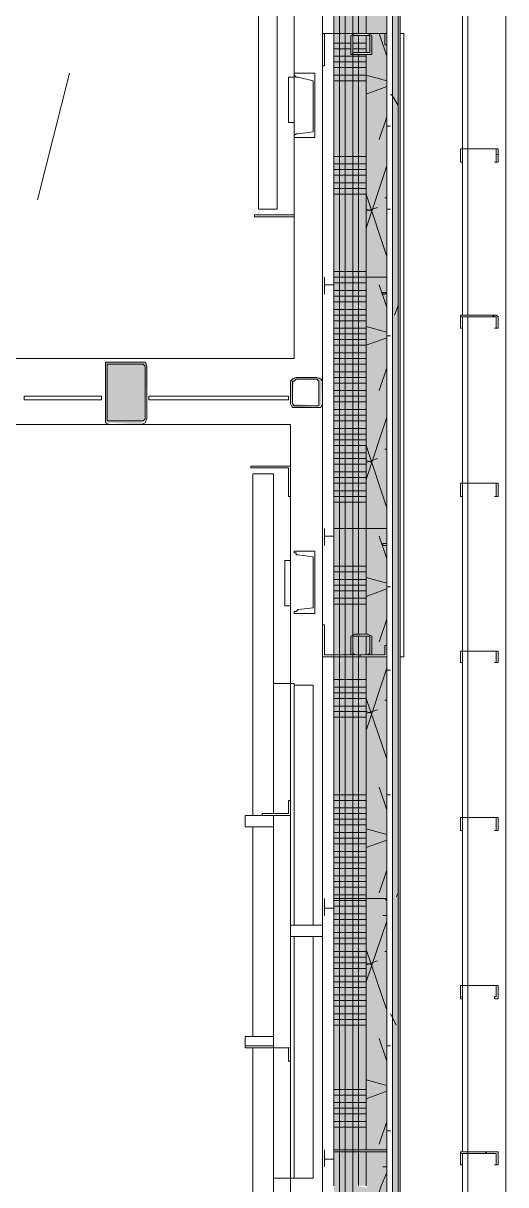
# Model space of a CAD drawing. Header units: metres. Extents: x -2 to 237, y -8 to 52.
# Drawn here: x 37.297 to 38.468, y 28.521 to 31.34 of the extents above; entities that cross this region are included whole.
import ezdxf

# ---------------------------------------------------------------- set-up
doc = ezdxf.new("R2010")
doc.units = ezdxf.units.M
doc.layers.add('PDF3_Geometry', color=7, linetype='Continuous', lineweight=0, true_color=0xaaaaaa)
doc.layers.add('PDF3_Solid Fills', color=7, linetype='Continuous', lineweight=0, true_color=0xffffff)

msp = doc.modelspace()

# ---------------------------------------------------------------- hatches: boundary and pattern name
at = {"layer": 'PDF3_Solid Fills', "lineweight": 0, "transparency": 33554559}
for points in [[(38.2027, 24.0224), (38.2118, 24.0132), (38.2118, 34.1837), (38.1935, 34.1837), (38.1935, 24.0086), (38.2073, 24.0132), (38.1981, 24.0224)], [(37.4968, 30.3703), (37.5059, 30.3703), (37.5828, 30.3658), (37.5839, 30.3658), (37.5839, 30.3703), (37.5931, 30.3749), (37.5977, 30.517), (37.4968, 30.517)], [(38.0239, 30.4757), (38.0193, 30.4803), (37.9505, 30.4803), (37.946, 30.4757), (37.946, 30.4162), (37.9505, 30.4208), (37.9551, 30.4757), (38.0147, 30.4757), (38.0147, 30.4116), (37.9551, 30.4162), (37.9505, 30.4162), (37.9505, 30.407), (38.0193, 30.4116)]]:
    msp.add_hatch(color=256, dxfattribs=at).paths.add_polyline_path(points)
h = msp.add_hatch(color=256, dxfattribs=at)
h.paths.add_polyline_path([(38.1293, 31.2687), (38.1339, 31.2687), (38.1293, 31.2641), (38.1293, 29.857), (38.1339, 29.857), (38.1293, 29.8524), (38.1293, 29.8066), (38.1797, 29.8066), (38.1797, 34.1516), (38.1293, 34.1516), (38.1293, 32.6575), (38.1339, 32.6575), (38.1293, 32.6529), (38.1293, 32.607), (38.1339, 32.607), (38.1293, 32.6025), (38.1293, 31.3145), (38.1339, 31.3145), (38.1293, 31.3099)])
h.paths.add_polyline_path([(38.1339, 27.0382), (38.1293, 27.0336), (38.1293, 26.9924), (38.1339, 26.9924), (38.1293, 26.9878), (38.1293, 25.6953), (38.1339, 25.6953), (38.1293, 25.6907), (38.1293, 24.0728), (38.1797, 24.0728), (38.1797, 29.802), (38.1293, 29.802), (38.1293, 28.5186), (38.1339, 28.5186), (38.1293, 28.514), (38.1293, 28.4682), (38.1339, 28.4682), (38.1293, 28.4636), (38.1293, 27.0382)])
h = msp.add_hatch(color=256, dxfattribs=at)
h.paths.add_polyline_path([(38.1293, 31.2687), (38.1339, 31.2687), (38.1293, 31.2641), (38.1293, 29.857), (38.1339, 29.857), (38.1293, 29.8524), (38.1293, 29.8066), (38.1797, 29.8066), (38.1797, 34.1516), (38.1293, 34.1516), (38.1293, 32.6575), (38.1339, 32.6575), (38.1293, 32.6529), (38.1293, 32.607), (38.1339, 32.607), (38.1293, 32.6025), (38.1293, 31.3145), (38.1339, 31.3145), (38.1293, 31.3099)])
h.paths.add_polyline_path([(38.1339, 27.0382), (38.1293, 27.0336), (38.1293, 26.9924), (38.1339, 26.9924), (38.1293, 26.9878), (38.1293, 25.6953), (38.1339, 25.6953), (38.1293, 25.6907), (38.1293, 24.0728), (38.1797, 24.0728), (38.1797, 29.802), (38.1293, 29.802), (38.1293, 28.5186), (38.1339, 28.5186), (38.1293, 28.514), (38.1293, 28.4682), (38.1339, 28.4682), (38.1293, 28.4636), (38.1293, 27.0382)])
h = msp.add_hatch(color=256, dxfattribs=at)
h.paths.add_polyline_path([(38.1293, 32.6575), (38.1293, 34.1012), (38.0514, 34.1012), (38.0514, 29.8066), (38.1293, 29.8066), (38.1293, 29.8524), (38.1018, 29.857), (38.1293, 29.857), (38.1293, 31.2641), (38.1018, 31.2687), (38.1293, 31.2687), (38.1293, 31.3099), (38.1018, 31.3145), (38.1293, 31.3145), (38.1293, 32.6025), (38.1018, 32.607), (38.1293, 32.607), (38.1293, 32.6529), (38.1018, 32.6575)])
h.paths.add_polyline_path([(38.1293, 29.802), (38.0514, 29.802), (38.0514, 24.1507), (38.1293, 24.1507), (38.1293, 25.6907), (38.0973, 25.6953), (38.1293, 25.6953), (38.1293, 26.9878), (38.1018, 26.9924), (38.1293, 26.9924), (38.1293, 27.0336), (38.1018, 27.0382), (38.1293, 27.0382), (38.1293, 28.4636), (38.1018, 28.4682), (38.1293, 28.4682), (38.1293, 28.514), (38.1018, 28.5186), (38.1293, 28.5186)])
h = msp.add_hatch(color=256, dxfattribs=at)
h.paths.add_polyline_path([(38.1293, 32.6575), (38.1293, 34.1012), (38.0514, 34.1012), (38.0514, 29.8066), (38.1293, 29.8066), (38.1293, 29.8524), (38.1018, 29.857), (38.1293, 29.857), (38.1293, 31.2641), (38.1018, 31.2687), (38.1293, 31.2687), (38.1293, 31.3099), (38.1018, 31.3145), (38.1293, 31.3145), (38.1293, 32.6025), (38.1018, 32.607), (38.1293, 32.607), (38.1293, 32.6529), (38.1018, 32.6575)])
h.paths.add_polyline_path([(38.1293, 29.802), (38.0514, 29.802), (38.0514, 24.1507), (38.1293, 24.1507), (38.1293, 25.6907), (38.0973, 25.6953), (38.1293, 25.6953), (38.1293, 26.9878), (38.1018, 26.9924), (38.1293, 26.9924), (38.1293, 27.0336), (38.1018, 27.0382), (38.1293, 27.0382), (38.1293, 28.4636), (38.1018, 28.4682), (38.1293, 28.4682), (38.1293, 28.514), (38.1018, 28.5186), (38.1293, 28.5186)])

# ---------------------------------------------------------------- linework, layer by layer
at = {"layer": 'PDF3_Geometry', "lineweight": 0}
for points in [[(33.6514, 24.0086), (38.1935, 24.0086), (38.1935, 24.0224), (38.1935, 24.1736), (38.1935, 34.1699), (38.1797, 34.1699), (38.0239, 34.1699), (35.008, 34.1699), (31.4009, 34.1699), (31.4009, 34.1516), (31.4009, 33.9362), (31.4009, 25.5348), (31.4009, 25.5211), (31.4009, 25.5074)], [(37.9185, 34.1837), (38.1614, 34.1837), (37.9185, 34.1837), (38.1614, 34.1837), (38.0239, 34.1837), (38.1935, 34.1837), (38.2073, 34.1837), (38.2118, 34.1837), (38.2073, 34.1837), (38.2073, 24.1736), (38.2073, 24.0086), (38.2073, 23.9948), (38.2073, 23.9902), (38.2118, 23.9902), (38.2118, 23.9948), (38.2118, 24.0086), (38.2073, 24.0086)], [(38.0973, 23.9902), (38.2118, 23.9902), (38.2118, 24.1736), (38.2118, 34.1837), (38.1889, 34.1837)], [(38.0285, 34.1516), (38.1293, 34.1516), (38.1797, 34.1516), (38.1797, 24.1736), (38.1797, 24.0728), (38.1797, 24.0224), (38.0285, 24.0224), (38.1935, 24.0224), (38.1935, 24.0086), (33.6514, 24.0086), (33.6514, 24.0224), (34.4121, 24.0224), (33.6514, 24.0224)], [(38.0514, 28.5186), (38.0514, 29.802), (38.0514, 31.3145), (38.0514, 32.6025), (38.0514, 34.1012), (38.1293, 34.1012), (38.1293, 33.5558), (38.1293, 32.9462), (38.1293, 32.6575), (38.1293, 32.9462), (38.1293, 33.5558), (38.1293, 34.1516), (38.1797, 34.1516), (38.1797, 24.0728)], [(38.0239, 24.7374), (38.0239, 33.3495), (38.0239, 33.3725), (35.7322, 33.3725), (35.7322, 33.3495), (37.9505, 33.3495)], [(38.0239, 33.3495), (38.0239, 24.7374), (35.7551, 24.7374)], [(38.0514, 28.5186), (38.0514, 29.802), (38.0514, 31.3145), (38.0514, 32.6025), (38.0514, 33.3725), (38.0285, 33.3725), (38.0514, 33.3725), (38.0514, 32.6025), (38.0514, 31.3145), (38.0514, 29.802), (38.0514, 28.5186)], [(38.3631, 25.7549), (38.3631, 25.4248), (38.4685, 25.4248), (38.4685, 32.882), (38.3631, 32.882), (38.3631, 32.662)], [(38.3631, 32.6575), (38.3631, 32.2541), (38.3631, 31.8461), (38.3631, 31.4429), (38.3631, 31.0349), (38.3631, 30.6316)], [(38.3768, 30.6316), (38.3768, 31.0349), (38.3768, 31.4429), (38.3768, 31.8461), (38.3768, 32.2541), (38.3768, 32.6575)], [(38.1293, 32.0112), (38.1293, 31.3145)], [(37.8681, 31.4153), (37.8681, 31.7179), (37.8681, 30.9203)], [(37.9139, 30.9203), (37.9139, 31.397), (37.9139, 31.7133), (37.9139, 30.8883), (37.8681, 30.8883), (37.8681, 31.7179), (37.8681, 31.4016)], [(38.1155, 31.3145), (38.1201, 31.3145)], [(38.1293, 31.3099), (38.1293, 31.2687)], [(38.2118, 31.3145), (38.2118, 29.802), (38.2118, 31.3145)], [(38.2118, 31.3145), (38.2118, 29.802), (38.2118, 31.3145)], [(38.2118, 31.3145), (38.2118, 29.802), (38.2118, 31.3145)], [(38.2118, 31.3145), (38.2118, 29.802), (38.2118, 31.3145)], [(38.1293, 31.2641), (38.1293, 30.7233), (38.1293, 30.1137), (38.1293, 29.857)], [(37.3318, 30.9112), (37.4097, 31.2183)], [(37.9551, 31.2091), (37.9551, 31.0991), (37.9551, 31.2091), (37.9505, 31.2091), (37.9414, 31.2091), (37.9414, 31.0991), (37.9505, 31.0991), (37.9551, 31.0991)], [(37.9551, 31.1862), (37.9551, 31.1907), (37.9551, 31.1862), (37.9551, 31.1587), (37.9551, 31.1541), (37.9551, 31.1587)], [(37.9551, 31.1403), (37.9551, 31.1083), (37.9551, 31.1037), (37.9551, 31.1083)], [(37.9551, 30.8928), (37.9551, 30.9295), (37.9551, 30.8928)], [(37.9551, 30.9295), (37.9551, 30.8928)], [(37.9551, 30.9295), (37.9551, 30.8928)], [(38.0285, 30.7187), (38.0285, 30.7233)], [(38.0285, 30.6866), (38.0285, 30.682), (38.0285, 30.6866)], [(38.3631, 30.627), (38.3631, 30.2237), (38.3631, 29.8157), (38.3631, 29.4124), (38.3631, 29.0045), (38.3631, 28.6012)], [(38.3768, 27.7899), (38.3768, 28.1932), (38.3768, 28.6012), (38.3768, 29.0045), (38.3768, 29.4124), (38.3768, 29.8157), (38.3768, 30.2237), (38.3768, 30.627)], [(37.3181, 30.4345), (37.2997, 30.4345), (37.3181, 30.4345)], [(37.4877, 30.4345), (37.4693, 30.4345), (37.4877, 30.4345)], [(37.6205, 30.4345), (37.6022, 30.4345), (37.6205, 30.4345)], [(37.9414, 30.4345), (37.9185, 30.4345), (37.9414, 30.4345)], [(37.8543, 29.7332), (37.8543, 29.417), (37.8543, 30.2466), (37.9047, 30.2466), (37.9047, 29.4216), (37.9047, 29.7378), (37.9551, 29.7378), (37.9551, 29.1512)], [(37.8543, 30.2099), (37.8543, 29.417), (37.8543, 29.7195)], [(37.9551, 29.6874), (37.9551, 29.7378), (37.9047, 29.7378), (37.9047, 30.2099)], [(38.0285, 30.0953), (38.0285, 30.0999)], [(38.0285, 30.077), (38.0285, 30.0724), (38.0285, 30.077)], [(38.0285, 30.077), (38.0285, 30.0724), (38.0285, 30.077)], [(37.946, 30.0358), (37.946, 29.9257), (37.946, 30.0358), (37.9414, 30.0358), (37.9322, 30.0358), (37.9322, 29.9257), (37.9414, 29.9257), (37.946, 29.9257)], [(37.946, 30.0266), (37.946, 30.0312), (37.946, 30.0266), (37.946, 29.9945), (37.946, 29.9899), (37.946, 29.9945)], [(37.946, 29.9762), (37.946, 29.9808), (37.946, 29.9762), (37.946, 29.9441), (37.946, 29.9395), (37.946, 29.9441)], [(38.1293, 29.8524), (38.1293, 29.8066)], [(38.1155, 29.802), (38.1155, 29.8066)], [(38.1293, 29.802), (38.1293, 29.2153), (38.1293, 28.6058)], [(37.9551, 29.7332), (38.001, 29.7332), (38.001, 29.1512)], [(37.9047, 29.417), (37.8359, 29.417), (37.9047, 29.417)], [(37.9047, 28.0603), (37.9047, 28.537), (37.9047, 28.8532), (37.9047, 29.417), (37.9047, 28.8532), (37.9047, 28.0282), (37.8543, 28.0282), (37.8543, 28.8532), (37.8543, 28.5416)], [(37.8543, 29.3895), (37.8543, 28.8808)], [(37.8543, 28.8808), (37.8543, 29.3895)], [(38.0285, 29.2108), (38.0285, 29.2153), (38.0285, 29.2108)], [(37.946, 29.1512), (37.946, 29.1466), (37.946, 29.142), (37.946, 29.1374), (37.946, 29.1328), (37.946, 29.1282), (37.946, 29.1236), (38.0239, 29.1236)], [(38.0239, 29.1512), (37.946, 29.1512), (37.946, 29.1466), (37.946, 29.142), (37.946, 29.1374), (37.946, 29.1328), (37.946, 29.1282), (37.946, 29.1236)], [(37.8543, 29.1374), (37.8543, 29.1282)], [(37.9551, 29.1236), (37.9551, 28.537), (37.9047, 28.537), (37.9551, 28.537), (37.9551, 28.5874)], [(38.001, 29.1236), (38.001, 28.537), (37.9551, 28.537)], [(37.8543, 28.5553), (37.8543, 28.8532), (37.8543, 28.0603)], [(38.0285, 28.6012), (38.0285, 28.6058), (38.0285, 28.6012)], [(38.1293, 28.6012), (38.1293, 28.5186)], [(38.3631, 28.5966), (38.3631, 28.1932), (38.3631, 27.7899)]]:
    msp.add_lwpolyline(points, dxfattribs=at)
for points in [[(38.1935, 24.0224), (38.1935, 34.1699), (38.1797, 34.1699), (38.1797, 34.1516), (38.1797, 24.0224)], [(38.1935, 34.1837), (38.1935, 24.0086), (38.2073, 24.0086), (38.2073, 34.1837)], [(38.2118, 34.1837), (38.2073, 34.1837), (38.2073, 23.9948), (38.2118, 23.9948)], [(37.9551, 33.2257), (37.9551, 30.5262), (35.7643, 30.5262), (35.7643, 33.2257), (37.9551, 33.2257), (37.9551, 30.5262), (35.7643, 30.5262), (35.7643, 33.2257)], [(38.1293, 32.0112), (38.1293, 31.3145)], [(38.1797, 31.287), (38.1751, 31.287), (38.1751, 31.3145), (38.0285, 31.3145), (38.0285, 31.2366), (38.0239, 31.2366), (38.0239, 31.3145), (38.1797, 31.3145)], [(38.1431, 31.2687), (38.1431, 31.3053), (38.1431, 31.3099), (38.1339, 31.3145), (38.1018, 31.3145), (38.0927, 31.3099), (38.0927, 31.3053), (38.0927, 31.2687), (38.0927, 31.2641), (38.1018, 31.2641), (38.1339, 31.2641), (38.1431, 31.2641)], [(38.1385, 31.2687), (38.1339, 31.2687), (38.1018, 31.2687), (38.0973, 31.2687), (38.0973, 31.3053), (38.0973, 31.3099), (38.1018, 31.3099), (38.1339, 31.3099), (38.1385, 31.3099), (38.1385, 31.3053)], [(38.1293, 31.3099), (38.1293, 31.2687)], [(38.2118, 31.3145), (38.2164, 31.3145), (38.221, 31.3145), (38.2164, 31.3145)], [(38.2118, 31.3145), (38.2164, 31.3145), (38.221, 31.3145), (38.2164, 31.3145)], [(38.221, 31.3145), (38.221, 29.802)], [(38.221, 31.3145), (38.221, 29.802)], [(38.1293, 31.2641), (38.1293, 30.7233), (38.1293, 30.1137), (38.1293, 29.857), (38.1293, 30.1137), (38.1293, 30.7233)], [(37.9551, 31.0624), (37.9551, 31.067), (37.9597, 31.0716), (37.9643, 31.0716), (38.001, 31.0762), (38.001, 31.1999), (37.9643, 31.2091), (37.9597, 31.2091), (37.9551, 31.2137), (37.9551, 31.2183), (38.0055, 31.2183), (38.0055, 31.0624)], [(38.4501, 31.0028), (38.4501, 31.0349), (38.4455, 31.0349), (38.3585, 31.0349), (38.3585, 31.0028), (38.3631, 31.0028), (38.3585, 31.0028), (38.3585, 31.0349), (38.4455, 31.0349), (38.4455, 31.0028), (38.441, 31.0028)], [(37.8589, 30.8699), (37.9551, 30.8699), (37.9551, 30.9433), (37.9551, 30.8745), (37.8589, 30.8745)], [(37.9551, 30.9295), (37.9551, 30.8928)], [(37.9551, 30.8928), (37.9551, 30.9295)], [(38.0514, 30.705), (38.0285, 30.705), (38.0285, 30.7233), (38.0285, 30.6866), (38.0285, 30.6912), (38.0285, 30.6866), (38.0285, 30.7233), (38.0285, 30.705), (38.0514, 30.705), (38.0514, 30.7233), (38.1751, 30.7233), (38.1797, 30.7233), (38.1797, 30.6866), (38.1751, 30.682), (38.1705, 30.682), (38.1705, 30.6866), (38.1751, 30.6866), (38.1797, 30.6866), (38.1797, 30.7233), (38.1751, 30.7233), (38.0514, 30.7233), (38.0514, 30.682)], [(38.4501, 30.5995), (38.4501, 30.627), (38.4455, 30.6316), (38.3585, 30.6316), (38.3585, 30.627), (38.3585, 30.5995), (38.3631, 30.5995), (38.3585, 30.5995), (38.3585, 30.627), (38.4455, 30.627), (38.4455, 30.5995), (38.441, 30.5995)], [(37.4968, 30.3795), (37.4968, 30.3703), (37.5059, 30.3657), (37.5839, 30.3657), (37.5931, 30.3703), (37.5977, 30.3795), (37.5977, 30.5078), (37.5931, 30.517), (37.5839, 30.517), (37.5059, 30.517), (37.4968, 30.517), (37.4968, 30.5078)], [(37.5839, 30.3749), (37.5059, 30.3749), (37.5014, 30.3749), (37.5014, 30.3795), (37.5014, 30.5078), (37.5014, 30.5124), (37.5059, 30.5124), (37.5839, 30.5124), (37.5885, 30.5124), (37.5931, 30.5078), (37.5931, 30.3795), (37.5885, 30.3749)], [(38.0239, 30.4711), (38.0193, 30.4757), (38.0101, 30.4803), (37.9597, 30.4803), (37.9505, 30.4757), (37.946, 30.4711), (37.946, 30.4162), (37.9505, 30.407), (37.9597, 30.407), (38.0101, 30.407), (38.0193, 30.407), (38.0239, 30.4162)], [(37.9597, 30.4757), (38.0101, 30.4757), (38.0147, 30.4711), (38.0147, 30.4162), (38.0147, 30.4116), (38.0101, 30.4116), (37.9597, 30.4116), (37.9551, 30.4116), (37.9505, 30.4162), (37.9505, 30.4711), (37.9551, 30.4711)], [(37.2997, 30.4254), (37.4877, 30.4254), (37.4877, 30.4345), (37.2997, 30.4345)], [(37.6022, 30.4254), (37.9414, 30.4254), (37.9414, 30.4345), (37.6022, 30.4345)], [(37.946, 30.3657), (37.946, 27.6662), (35.7551, 27.6662), (35.7551, 30.3657), (37.946, 30.3657), (37.946, 27.6662), (35.7551, 27.6662), (35.7551, 30.3657)], [(37.8497, 30.2649), (37.8497, 30.2604), (37.9414, 30.2604), (37.9414, 30.1916), (37.946, 30.1916), (37.946, 30.2649)], [(37.9414, 30.242), (37.9414, 30.2007)], [(37.9414, 30.242), (37.9414, 30.2007)], [(37.946, 30.2007), (37.946, 30.242)], [(37.946, 30.2007), (37.946, 30.242)], [(38.4501, 30.1916), (38.4501, 30.2237), (38.4455, 30.2237), (38.3585, 30.2237), (38.3585, 30.1916), (38.3631, 30.1916), (38.3585, 30.1916), (38.3585, 30.2237), (38.4455, 30.2237), (38.4455, 30.1916), (38.441, 30.1916)], [(38.0514, 30.0953), (38.0285, 30.0953), (38.0285, 30.1137), (38.0285, 30.077), (38.0285, 30.0816), (38.0285, 30.077), (38.0285, 30.1137), (38.0285, 30.0953), (38.0514, 30.0953), (38.0514, 30.1137), (38.1751, 30.1137), (38.1797, 30.1137), (38.1797, 30.077), (38.1797, 30.0724), (38.1751, 30.0724), (38.1705, 30.0724), (38.1705, 30.077), (38.1751, 30.077), (38.1797, 30.077), (38.1797, 30.1137), (38.1751, 30.1137), (38.0514, 30.1137), (38.0514, 30.0724)], [(37.9551, 29.9074), (37.9551, 29.912), (37.9597, 29.912), (37.9643, 29.9166), (38.001, 29.9211), (38.001, 30.0449), (37.9643, 30.0495), (37.9597, 30.0495), (37.9597, 30.0541), (37.9551, 30.0541), (37.9551, 30.0587), (38.0055, 30.0587), (38.0055, 29.9074)], [(38.1797, 29.802), (38.1797, 29.8295), (38.1751, 29.8295), (38.1751, 29.8066), (38.0285, 29.8066), (38.0285, 29.88), (38.0239, 29.88), (38.0239, 29.802)], [(38.1431, 29.8112), (38.1431, 29.8066), (38.1339, 29.8066), (38.1018, 29.8066), (38.0927, 29.8066), (38.0927, 29.8112), (38.0927, 29.8478), (38.0927, 29.8524), (38.1018, 29.857), (38.1339, 29.857), (38.1431, 29.8524), (38.1431, 29.8478)], [(38.1339, 29.8524), (38.1018, 29.8524), (38.0973, 29.8524), (38.0973, 29.8478), (38.0973, 29.8112), (38.1018, 29.8066), (38.1339, 29.8066), (38.1385, 29.8112), (38.1385, 29.8478), (38.1385, 29.8524)], [(38.1293, 29.8524), (38.1293, 29.8066)], [(38.1293, 29.802), (38.1293, 29.2153), (38.1293, 28.6058), (38.1293, 29.2153)], [(38.2118, 29.802), (38.2164, 29.802), (38.221, 29.802), (38.2164, 29.802)], [(38.2118, 29.802), (38.2164, 29.802), (38.221, 29.802), (38.2164, 29.802)], [(38.4501, 29.7882), (38.4501, 29.8157), (38.4455, 29.8157), (38.3585, 29.8157), (38.3585, 29.7882), (38.3631, 29.7882), (38.3585, 29.7882), (38.3585, 29.8157), (38.4455, 29.8157), (38.4455, 29.7882), (38.441, 29.7882)], [(37.8543, 29.7195), (37.8543, 29.417)], [(37.8772, 29.417), (37.946, 29.417), (37.946, 29.4536), (37.9414, 29.4536), (37.9414, 29.4216), (37.8772, 29.4216)], [(37.9047, 29.3895), (37.8359, 29.3895), (37.8359, 29.417), (37.9047, 29.417)], [(38.4501, 29.3803), (38.4501, 29.4078), (38.4501, 29.4124), (38.4455, 29.4124), (38.3585, 29.4124), (38.3585, 29.4078), (38.3585, 29.3803), (38.3631, 29.3803), (38.3585, 29.3803), (38.3585, 29.4078), (38.3585, 29.4124), (38.4455, 29.4124), (38.4455, 29.4078), (38.4455, 29.3803), (38.441, 29.3803)], [(37.8543, 29.3895), (37.8543, 29.1374)], [(37.8543, 29.3895), (37.8543, 28.8808), (37.8543, 29.1374), (37.8543, 28.8808), (37.8543, 29.1374)], [(38.0514, 29.1924), (38.0285, 29.1924), (38.0285, 29.2108), (38.0285, 29.1741), (38.0285, 29.1786), (38.0285, 29.1741), (38.0285, 29.2108), (38.0285, 29.197), (38.0285, 29.1924), (38.0514, 29.1924), (38.0514, 29.2108), (38.0514, 29.2153), (38.1751, 29.2153), (38.1797, 29.2153), (38.1797, 29.2108), (38.1797, 29.1741), (38.1751, 29.1741), (38.1705, 29.1741), (38.1751, 29.1741), (38.1797, 29.1741), (38.1797, 29.2108), (38.1751, 29.2153), (38.0514, 29.2153), (38.0514, 29.2108), (38.0514, 29.1741)], [(38.4501, 28.9724), (38.4501, 29.0045), (38.4455, 29.0045), (38.3585, 29.0045), (38.3585, 28.9724), (38.3631, 28.9724), (38.3631, 28.977), (38.3585, 28.977), (38.3585, 29.0045), (38.4455, 29.0045), (38.4455, 28.977), (38.441, 28.977), (38.441, 28.9724)], [(37.8359, 28.8808), (37.9047, 28.8808), (37.9047, 28.8578), (37.9047, 28.8532), (37.8359, 28.8532), (37.8359, 28.8578)], [(37.8359, 28.8578), (37.9047, 28.8578)], [(37.8543, 28.8532), (37.8543, 28.5553)], [(37.8772, 28.8532), (37.9414, 28.8532), (37.9414, 28.8211), (37.946, 28.8211), (37.946, 28.8532)], [(38.0514, 28.5828), (38.0285, 28.5828), (38.0285, 28.6012), (38.0285, 28.5645), (38.0285, 28.569), (38.0285, 28.5645), (38.0285, 28.6012), (38.0285, 28.5828), (38.0514, 28.5828), (38.0514, 28.6012), (38.0514, 28.6058), (38.1751, 28.6058), (38.1797, 28.6058), (38.1797, 28.6012), (38.1797, 28.5645), (38.1751, 28.5645), (38.1705, 28.5645), (38.1751, 28.5645), (38.1797, 28.5645), (38.1797, 28.6012), (38.1751, 28.6012), (38.0514, 28.6012), (38.0514, 28.5645)], [(38.1293, 28.6012), (38.1293, 28.5186)], [(38.4501, 28.569), (38.4501, 28.5966), (38.4501, 28.6012), (38.4455, 28.6012), (38.3585, 28.6012), (38.3585, 28.5966), (38.3585, 28.569), (38.3631, 28.569), (38.3585, 28.569), (38.3585, 28.5966), (38.4455, 28.5966), (38.4455, 28.569), (38.441, 28.569)]]:
    msp.add_lwpolyline(points, close=True, dxfattribs=at)
at = {"layer": 'PDF3_Geometry', "color": 254, "lineweight": 0, "true_color": 0xeaeaea}
for points in [[(38.0651, 24.0728), (38.0651, 24.1506), (38.0651, 24.4898), (38.0651, 25.0994), (38.0651, 25.6953), (38.0651, 25.787), (38.0651, 26.3966), (38.0651, 26.9878), (38.0651, 27.3178), (38.0651, 27.9274), (38.0651, 28.5186), (38.0651, 28.6058), (38.0651, 29.2153), (38.0651, 29.802), (38.0651, 30.1137), (38.0651, 30.7233), (38.0651, 31.3145), (38.0651, 32.0157), (38.0651, 32.6025), (38.0651, 32.9462), (38.0651, 33.5558)], [(38.0789, 24.0728), (38.0789, 24.1506), (38.0789, 24.4898), (38.0789, 25.0994), (38.0789, 25.6953), (38.0789, 25.787), (38.0789, 26.3966), (38.0789, 26.9878), (38.0789, 27.3178), (38.0789, 27.9274), (38.0789, 28.5186), (38.0789, 28.6058), (38.0789, 29.2153), (38.0789, 29.802), (38.0789, 30.1137), (38.0789, 30.7233), (38.0789, 31.3145), (38.0789, 32.0157), (38.0789, 32.6025), (38.0789, 32.9462), (38.0789, 33.5558)], [(38.0973, 24.0728), (38.0973, 24.1506), (38.0973, 24.4898), (38.0973, 25.0994), (38.0973, 25.787), (38.0973, 26.3966), (38.0973, 27.3178), (38.0973, 27.9274), (38.0973, 28.6058), (38.0973, 29.2153), (38.0973, 30.1137), (38.0973, 30.7233), (38.0973, 32.0157), (38.0973, 32.9462), (38.0973, 33.5558)], [(38.1109, 31.3145), (38.1109, 32.6025)], [(38.0927, 31.2916), (38.0514, 31.2916)], [(38.1293, 31.2916), (38.0973, 31.2916)], [(38.1109, 31.2687), (38.1109, 31.3099)], [(38.0927, 31.2778), (38.0514, 31.2778)], [(38.1293, 31.2778), (38.0973, 31.2778)], [(38.1109, 29.857), (38.1109, 31.2641)], [(38.1293, 31.2595), (38.0514, 31.2595)], [(38.1293, 31.2458), (38.0514, 31.2458)], [(38.1293, 31.232), (38.0514, 31.232)], [(38.1293, 31.2137), (38.0514, 31.2137)], [(38.1293, 31.1999), (38.0514, 31.1999)], [(38.1293, 31.0166), (38.0514, 31.0166)], [(38.1293, 30.9983), (38.0514, 30.9983)], [(38.1293, 30.9845), (38.0514, 30.9845)], [(38.1293, 30.9708), (38.0514, 30.9708)], [(38.1293, 30.9524), (38.0514, 30.9524)], [(38.1293, 30.9387), (38.0514, 30.9387)], [(38.1293, 30.9249), (38.0514, 30.9249)], [(38.1293, 30.737), (38.0514, 30.737)], [(38.1293, 30.7233), (38.0514, 30.7233)], [(38.1293, 30.7095), (38.0514, 30.7095)], [(38.1293, 30.6912), (38.0514, 30.6912)], [(38.1293, 30.6774), (38.0514, 30.6774)], [(38.1293, 30.6637), (38.0514, 30.6637)], [(38.1293, 30.6453), (38.0514, 30.6453)], [(38.1293, 30.6316), (38.0514, 30.6316)], [(38.1293, 30.6178), (38.0514, 30.6178)], [(38.1293, 30.5995), (38.0514, 30.5995)], [(38.1293, 30.5858), (38.0514, 30.5858)], [(38.1293, 30.572), (38.0514, 30.572)], [(38.1293, 30.5583), (38.0514, 30.5583)], [(38.1293, 30.5399), (38.0514, 30.5399)], [(38.1293, 30.5262), (38.0514, 30.5262)], [(38.1293, 30.5124), (38.0514, 30.5124)], [(38.1293, 30.4941), (38.0514, 30.4941)], [(38.1293, 30.4803), (38.0514, 30.4803)], [(38.1293, 30.4666), (38.0514, 30.4666)], [(38.1293, 30.4345), (38.0514, 30.4345)], [(38.1293, 30.4208), (38.0514, 30.4208)], [(38.1293, 30.4024), (38.0514, 30.4024)], [(38.1293, 30.3887), (38.0514, 30.3887)], [(38.1293, 30.3749), (38.0514, 30.3749)], [(38.1293, 30.3566), (38.0514, 30.3566)], [(38.1293, 30.3428), (38.0514, 30.3428)], [(38.1293, 30.3291), (38.0514, 30.3291)], [(38.1293, 30.3153), (38.0514, 30.3153)], [(38.1293, 30.297), (38.0514, 30.297)], [(38.1293, 30.2832), (38.0514, 30.2832)], [(38.1293, 30.2695), (38.0514, 30.2695)], [(38.1293, 30.2512), (38.0514, 30.2512)], [(38.1293, 30.2374), (38.0514, 30.2374)], [(38.1293, 30.2237), (38.0514, 30.2237)], [(38.1293, 30.2053), (38.0514, 30.2053)], [(38.1293, 30.1916), (38.0514, 30.1916)], [(38.1293, 30.1778), (38.0514, 30.1778)], [(38.1293, 30.022), (38.0514, 30.022)], [(38.1293, 30.0082), (38.0514, 30.0082)], [(38.1293, 29.9899), (38.0514, 29.9899)], [(38.1293, 29.9762), (38.0514, 29.9762)], [(38.1293, 29.9624), (38.0514, 29.9624)], [(38.1293, 29.9441), (38.0514, 29.9441)], [(38.1293, 29.9303), (38.0514, 29.9303)], [(38.1109, 28.5186), (38.1109, 29.8066), (38.1109, 29.8524)], [(38.1293, 29.747), (38.0514, 29.747)], [(38.1293, 29.7287), (38.0514, 29.7287)], [(38.1293, 29.7149), (38.0514, 29.7149)], [(38.1293, 29.7012), (38.0514, 29.7012)], [(38.1293, 29.6828), (38.0514, 29.6828)], [(38.1293, 29.6691), (38.0514, 29.6691)], [(38.1293, 29.6553), (38.0514, 29.6553)], [(38.1293, 29.4674), (38.0514, 29.4674)], [(38.1293, 29.4536), (38.0514, 29.4536)], [(38.1293, 29.4354), (38.0514, 29.4354)], [(38.1293, 29.4216), (38.0514, 29.4216)], [(38.1293, 29.4078), (38.0514, 29.4078)], [(38.1293, 29.3941), (38.0514, 29.3941)], [(38.1293, 29.3757), (38.0514, 29.3757)], [(38.1293, 29.362), (38.0514, 29.362)], [(38.1293, 29.3482), (38.0514, 29.3482)], [(38.1293, 29.3299), (38.0514, 29.3299)], [(38.1293, 29.3162), (38.0514, 29.3162)], [(38.1293, 29.3024), (38.0514, 29.3024)], [(38.1293, 29.2886), (38.0514, 29.2886)], [(38.1293, 29.2703), (38.0514, 29.2703)], [(38.1293, 29.2566), (38.0514, 29.2566)], [(38.1293, 29.2428), (38.0514, 29.2428)], [(38.1293, 29.2245), (38.0514, 29.2245)], [(38.1293, 29.2108), (38.0514, 29.2108)], [(38.1293, 29.197), (38.0514, 29.197)], [(38.1293, 29.1649), (38.0514, 29.1649)], [(38.1293, 29.1512), (38.0514, 29.1512)], [(38.1293, 29.1328), (38.0514, 29.1328)], [(38.1293, 29.1191), (38.0514, 29.1191)], [(38.1293, 29.1053), (38.0514, 29.1053)], [(38.1293, 29.087), (38.0514, 29.087)], [(38.1293, 29.0732), (38.0514, 29.0732)], [(38.1293, 29.0595), (38.0514, 29.0595)], [(38.1293, 29.0458), (38.0514, 29.0458)], [(38.1293, 29.0274), (38.0514, 29.0274)], [(38.1293, 29.0136), (38.0514, 29.0136)], [(38.1293, 28.9999), (38.0514, 28.9999)], [(38.1293, 28.9816), (38.0514, 28.9816)], [(38.1293, 28.9678), (38.0514, 28.9678)], [(38.1293, 28.9541), (38.0514, 28.9541)], [(38.1293, 28.9358), (38.0514, 28.9358)], [(38.1293, 28.922), (38.0514, 28.922)], [(38.1293, 28.9082), (38.0514, 28.9082)], [(38.1293, 28.7524), (38.0514, 28.7524)], [(38.1293, 28.7386), (38.0514, 28.7386)], [(38.1293, 28.7203), (38.0514, 28.7203)], [(38.1293, 28.7066), (38.0514, 28.7066)], [(38.1293, 28.6928), (38.0514, 28.6928)], [(38.1293, 28.6745), (38.0514, 28.6745)], [(38.1293, 28.6608), (38.0514, 28.6608)]]:
    msp.add_lwpolyline(points, dxfattribs=at)
at = {"layer": 'PDF3_Geometry', "color": 254, "lineweight": 0, "true_color": 0xdddddd}
for points in [[(38.1293, 31.3328), (38.1293, 31.3283)], [(38.1614, 31.3145), (38.1797, 31.2595)], [(38.1293, 31.2137), (38.1797, 31.1999)], [(38.1797, 31.1862), (38.1293, 31.1678)], [(38.1797, 31.1128), (38.1614, 31.0578)], [(38.1293, 31.0441), (38.1293, 31.0395)], [(38.1797, 30.9937), (38.1293, 30.8424)], [(38.1293, 30.9249), (38.1797, 30.7737)], [(38.1751, 30.9157), (38.1797, 30.9157)], [(38.1568, 30.8928), (38.1293, 30.8837)], [(38.1293, 30.8883), (38.1431, 30.8837)], [(38.1293, 30.7233), (38.1293, 30.7187)], [(38.1614, 30.705), (38.1797, 30.6499)], [(38.1293, 30.6041), (38.1797, 30.5903)], [(38.1797, 30.5766), (38.1293, 30.5583)], [(38.1797, 30.5033), (38.1614, 30.4482)], [(38.1293, 30.4345), (38.1293, 30.43)], [(38.1797, 30.3841), (38.1293, 30.2328)], [(38.1293, 30.3153), (38.1797, 30.1641)], [(38.1751, 30.3062), (38.1797, 30.3062)], [(38.1568, 30.2832), (38.1293, 30.2741)], [(38.1293, 30.2787), (38.1431, 30.2741)], [(38.1293, 30.1137), (38.1293, 30.1091)], [(38.1614, 30.0953), (38.1797, 30.0403)], [(38.1293, 29.9945), (38.1797, 29.9808)], [(38.1797, 29.967), (38.1293, 29.9487)], [(38.1797, 29.8937), (38.1614, 29.8387)], [(38.1293, 29.8249), (38.1293, 29.8203)], [(38.1797, 29.7745), (38.1293, 29.6232)], [(38.1293, 29.7012), (38.1797, 29.5545)], [(38.1751, 29.6966), (38.1797, 29.6966)], [(38.1568, 29.6737), (38.1293, 29.6645)], [(38.1293, 29.6691), (38.1431, 29.6645)], [(38.1293, 29.5041), (38.1293, 29.4995)], [(38.1614, 29.4858), (38.1797, 29.4308)], [(38.1293, 29.3849), (38.1797, 29.3711)], [(38.1797, 29.3574), (38.1293, 29.3391)], [(38.1797, 29.2841), (38.1614, 29.2291)], [(38.1797, 29.1604), (38.1293, 29.0136)], [(38.1293, 29.0916), (38.1797, 28.9449)], [(38.1568, 29.0641), (38.1293, 29.0549)], [(38.1751, 29.087), (38.1797, 29.087)], [(38.1293, 29.0595), (38.1431, 29.0549)], [(38.1293, 28.8945), (38.1293, 28.8899)], [(38.1614, 28.8762), (38.1797, 28.8211)], [(38.1293, 28.7754), (38.1797, 28.7616)], [(38.1797, 28.7478), (38.1293, 28.7295)], [(38.1797, 28.6745), (38.1614, 28.6195)], [(38.1797, 28.5507), (38.1659, 28.5186), (38.1293, 28.404), (38.1659, 28.5186)]]:
    msp.add_lwpolyline(points, close=True, dxfattribs=at)
at = {"layer": 'PDF3_Geometry', "color": 254, "lineweight": 0, "true_color": 0xeaeaea}
for points in [[(38.1935, 31.1633), (38.2073, 31.1403), (38.1935, 31.1633), (38.1889, 31.1678)], [(38.1889, 31.0899), (38.1797, 31.0899)], [(38.1889, 30.8883), (38.1797, 30.8883)], [(38.1981, 30.6316), (38.2073, 30.6545)], [(38.1889, 30.5812), (38.1797, 30.5812)], [(38.0514, 30.4482), (38.1293, 30.4482)], [(38.2073, 30.1228), (38.2073, 30.1182)], [(38.2073, 30.0403), (38.2073, 30.0449)], [(38.1889, 29.9716), (38.1797, 29.9716)], [(38.1889, 29.7699), (38.1797, 29.7699)], [(38.1889, 29.4674), (38.1797, 29.4674)], [(38.2027, 29.2199), (38.2073, 29.2291)], [(38.0514, 29.1786), (38.1293, 29.1786)], [(38.1935, 28.9266), (38.2027, 28.9082), (38.1935, 28.9266), (38.1889, 28.9358)], [(38.1889, 28.8578), (38.1797, 28.8578)], [(38.1889, 28.6516), (38.1797, 28.6516)]]:
    msp.add_lwpolyline(points, close=True, dxfattribs=at)
at = {"layer": 'PDF3_Geometry', "color": 254, "lineweight": 0, "true_color": 0xd2d2d2}
for points in [[(38.4455, 31.0211), (38.4501, 31.0211)], [(38.4364, 30.627), (38.441, 30.6316)], [(38.4181, 28.5966), (38.4227, 28.6012)]]:
    msp.add_lwpolyline(points, dxfattribs=at)

doc.saveas('drawing.dxf')
